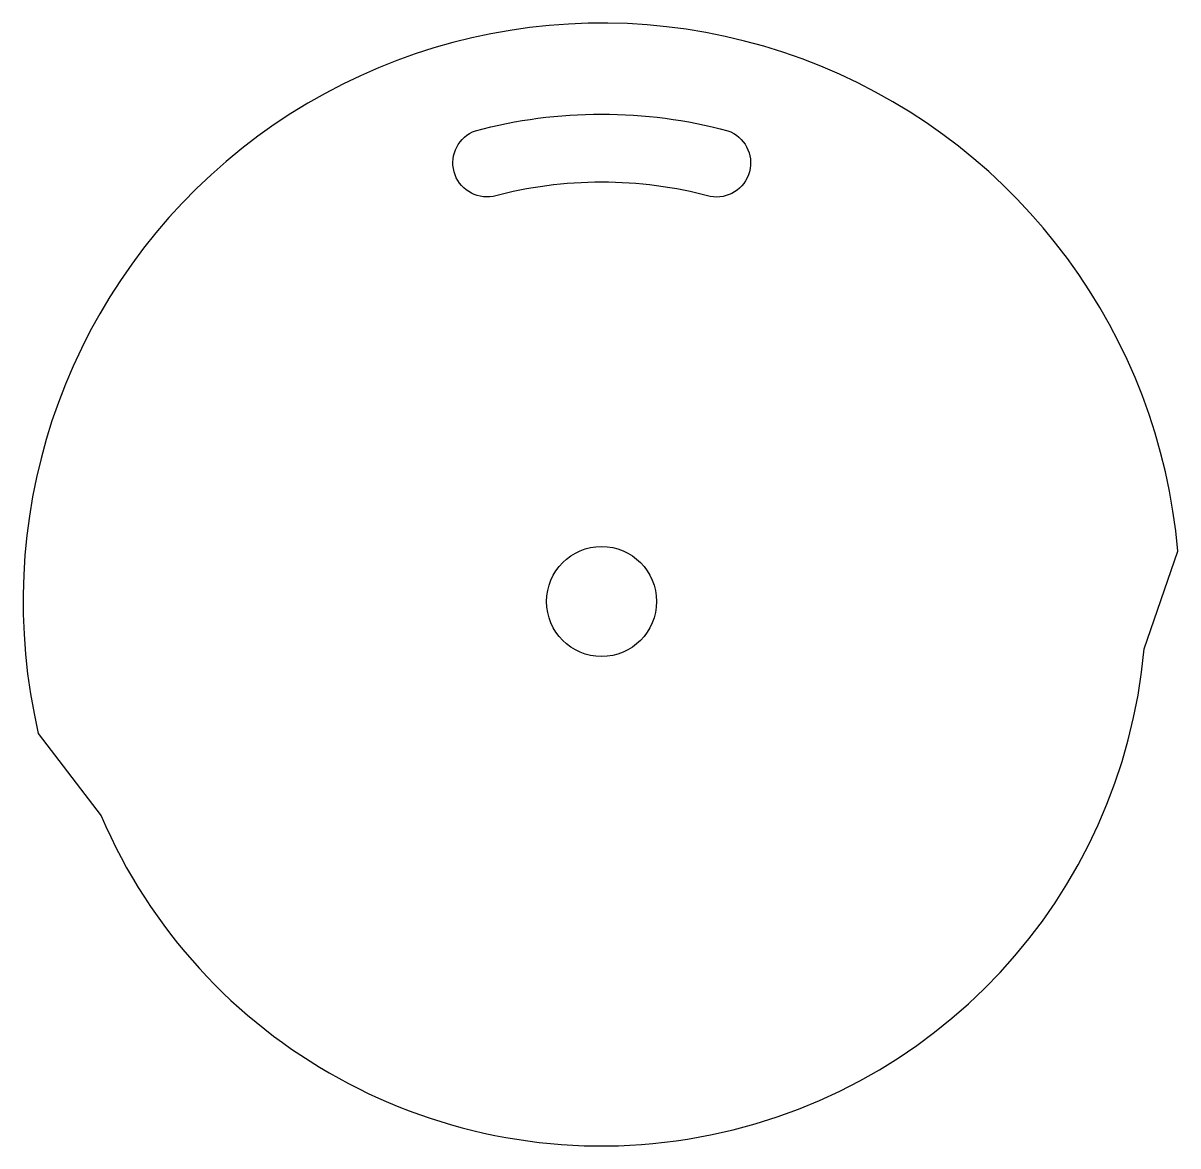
# Model space of a CAD drawing. Header units: millimetres. Extents: x -25.5 to 25.4, y -124 to -74.5.
import ezdxf

# ---------------------------------------------------------------- set-up
doc = ezdxf.new("R2010")
doc.units = ezdxf.units.MM
doc.layers.get('0').update_dxf_attribs({"linetype": 'CONTINUOUS'})

msp = doc.modelspace()

# ---------------------------------------------------------------- linework, layer by layer
for p, q in [((23.909, -102.092), (25.403, -97.778)), ((-24.829, -105.812), (-22.063, -109.445))]:
    msp.add_line(p, q)
msp.add_lwpolyline([(0, -81.513, 0.065543), (-4.785, -82.143, -0.918597), (-5.561, -79.245, -0.065543), (0, -78.513, -0.065543), (5.561, -79.245, -0.927016), (4.785, -82.143, 0.065543)], format="xyb", close=True)
msp.add_circle((0, -100), 2.425)
for radius, start, end in [(25.5, 5, 193.1745), (24, 203.1745, 355)]:
    msp.add_arc((0, -100), radius, start, end)

doc.saveas('drawing.dxf')
